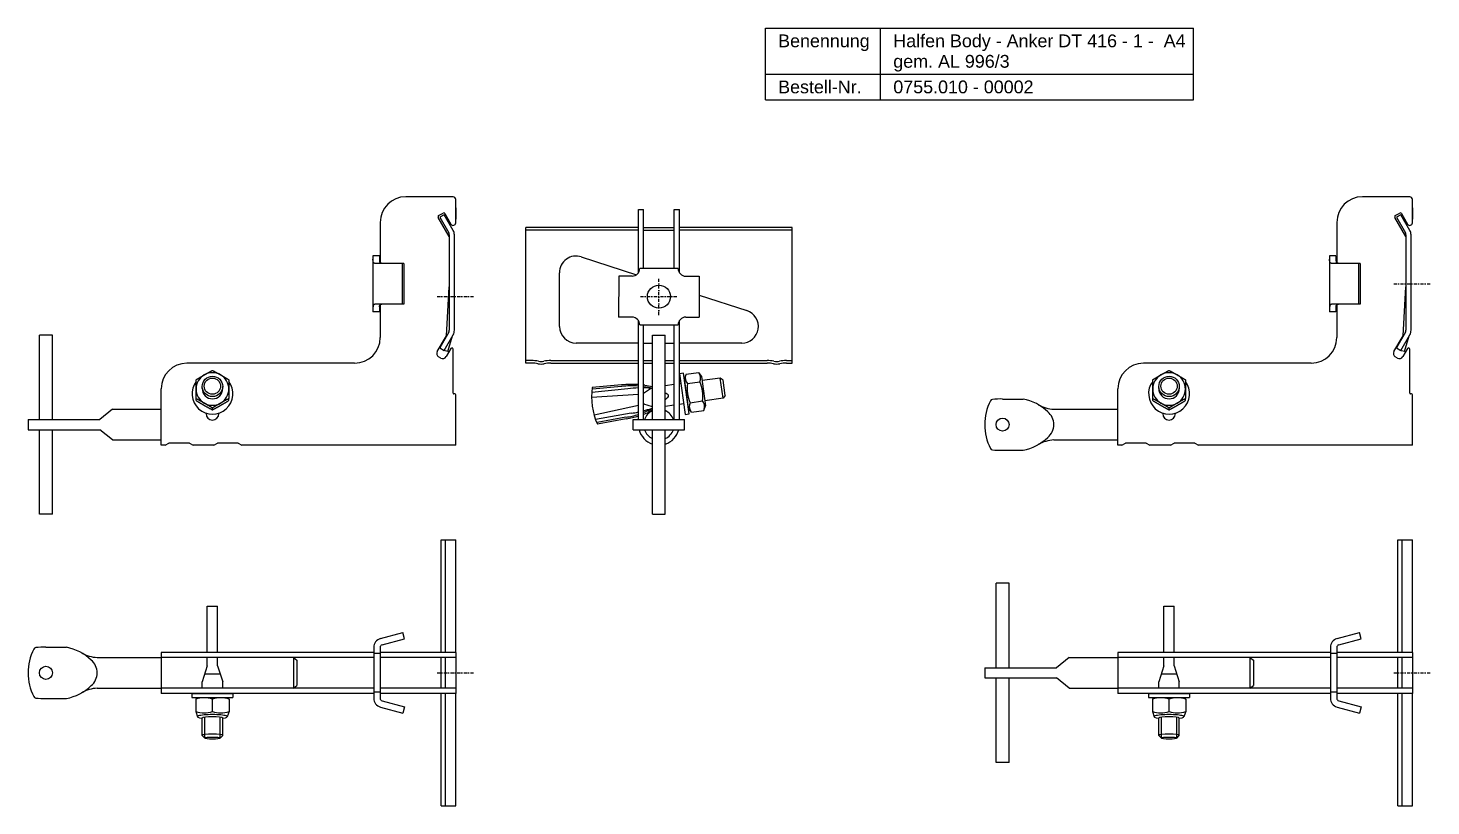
# Model space of a CAD drawing. Header units: millimetres. Extents: x -1351 to -123, y -1210 to 162.
# Drawn here: x -1351 to -803, y -142 to 162 of the extents above; entities that cross this region are included whole.
import ezdxf

# ---------------------------------------------------------------- set-up
doc = ezdxf.new("R2010")
doc.units = ezdxf.units.MM
doc.header["$LTSCALE"] = 10
doc.linetypes.add('STRICHPUNKT2', pattern=[0.5, 0.25, -0.125, 0, -0.125])
doc.layers.add('HALFEN', color=2, linetype='Continuous')
doc.styles.add('ARIAL50', font='ARIAL.TTF', dxfattribs={"height": 5})

msp = doc.modelspace()

# ---------------------------------------------------------------- linework, layer by layer
at = {"layer": 'HALFEN'}
for p, q in [((-1063.05, 161.53), (-895.85, 161.53)), ((-1063.05, 133.53), (-1063.05, 161.53)), ((-1018.09, 133.53), (-1018.09, 161.53)), ((-895.85, 133.53), (-895.85, 161.53)), ((-1063.05, 143.53), (-895.85, 143.53)), ((-1063.05, 133.53), (-895.85, 133.53)), ((-1184.95, 95.6), (-1203.45, 95.6)), ((-1184.95, 95.6), (-1203.45, 95.6)), ((-1183.95, 91.34), (-1183.95, 94.6)), ((-1183.95, 85.42), (-1183.95, 94.6)), ((-811.41, 95.6), (-829.91, 95.6)), ((-811.41, 95.6), (-829.91, 95.6)), ((-810.41, 91.34), (-810.41, 94.6)), ((-810.41, 85.42), (-810.41, 94.6)), ((-1183.95, 91.34), (-1183.95, 86.89)), ((-1112.61, 65.94), (-1112.61, 90.6)), ((-1112.61, 90.6), (-1110.61, 90.6)), ((-1110.61, 67.61), (-1110.61, 90.6)), ((-1098.61, 67.6), (-1098.61, 90.6)), ((-1098.61, 90.6), (-1096.61, 90.6)), ((-1096.61, 65.95), (-1096.61, 90.6)), ((-810.41, 91.34), (-810.41, 86.89)), ((-1213.45, 85.6), (-1213.45, 69.86)), ((-1156.61, 30.6), (-1156.61, 83.59)), ((-1112.61, 83.59), (-1156.61, 83.59)), ((-1112.61, 82.59), (-1156.61, 82.59)), ((-1110.61, 83.59), (-1098.61, 83.59)), ((-1110.61, 82.59), (-1098.61, 82.59)), ((-1052.61, 83.59), (-1096.61, 83.59)), ((-1052.61, 82.59), (-1096.61, 82.59)), ((-1052.61, 30.6), (-1052.61, 83.59)), ((-839.91, 85.6), (-839.91, 69.86)), ((-1216.28, 72.6), (-1216.28, 50.6)), ((-1213.78, 72.6), (-1216.28, 72.6)), ((-1213.78, 72.6), (-1213.78, 70.6)), ((-1134.92, 72.15), (-1113.39, 65.15)), ((-842.73, 72.6), (-842.73, 50.6)), ((-840.23, 72.6), (-842.73, 72.6)), ((-840.23, 72.6), (-840.23, 70.6)), ((-1204.28, 69.6), (-1215.49, 69.6)), ((-1204.93, 69.6), (-1204.93, 53.6)), ((-1204.28, 69.6), (-1204.28, 53.6)), ((-1143.43, 44.96), (-1143.43, 65.96)), ((-1097.1, 67.6), (-1112.1, 67.61)), ((-830.73, 69.6), (-841.95, 69.6)), ((-831.38, 69.6), (-831.38, 53.6)), ((-830.73, 69.6), (-830.73, 53.6)), ((-1120.31, 64.61), (-1120.33, 48.61)), ((-1115.1, 64.61), (-1120.31, 64.61)), ((-1094.1, 64.59), (-1088.89, 64.59)), ((-1088.89, 64.59), (-1088.91, 48.59)), ((-1088.9, 57.19), (-1070.29, 51.15)), ((-1213.78, 50.6), (-1216.28, 50.6)), ((-1204.28, 53.6), (-1215.49, 53.6)), ((-1213.78, 52.6), (-1213.78, 50.6)), ((-1213.45, 53.34), (-1213.45, 40.6)), ((-840.23, 50.6), (-842.73, 50.6)), ((-830.73, 53.6), (-841.95, 53.6)), ((-840.23, 52.6), (-840.23, 50.6)), ((-839.91, 53.34), (-839.91, 40.6)), ((-1115.12, 48.61), (-1120.33, 48.61)), ((-1112.61, 8.6), (-1112.61, 47.26)), ((-1112.12, 45.61), (-1097.12, 45.6)), ((-1110.61, 8.6), (-1110.61, 45.61)), ((-1098.61, 8.6), (-1098.61, 45.6)), ((-1096.61, 8.6), (-1096.61, 47.26)), ((-1094.12, 48.59), (-1088.91, 48.59)), ((-1346.45, 8.6), (-1346.45, 41.6)), ((-1341.45, 41.6), (-1346.45, 41.6)), ((-1341.45, 8.6), (-1341.45, 41.6)), ((-1112.61, 38.46), (-1136.93, 38.46)), ((-1110.61, 38.46), (-1107.11, 38.46)), ((-1107.11, 8.6), (-1107.11, 41.6)), ((-1107.11, 41.6), (-1102.11, 41.6)), ((-1102.11, 8.6), (-1102.11, 41.6)), ((-1102.11, 38.46), (-1098.61, 38.46)), ((-1072.29, 38.46), (-1096.61, 38.46)), ((-1184.95, 18.9), (-1184.95, 36.05)), ((-811.41, 18.9), (-811.41, 36.05)), ((-1223.45, 30.6), (-1288.95, 30.6)), ((-1154.36, 31.6), (-1156.61, 31.6)), ((-1154.36, 30.6), (-1156.61, 30.6)), ((-1146.86, 31.6), (-1112.61, 31.6)), ((-1146.86, 30.6), (-1112.61, 30.6)), ((-1110.61, 31.6), (-1107.11, 31.6)), ((-1110.61, 30.6), (-1107.11, 30.6)), ((-1102.11, 31.6), (-1098.61, 31.6)), ((-1102.11, 30.6), (-1098.61, 30.6)), ((-1096.61, 31.6), (-1062.36, 31.6)), ((-1096.61, 30.6), (-1062.36, 30.6)), ((-1054.86, 31.6), (-1052.61, 31.6)), ((-1054.86, 30.6), (-1052.61, 30.6)), ((-849.91, 30.6), (-915.41, 30.6)), ((-1119.22, 22.17), (-1130.64, 21.09)), ((-1098.61, 22.28), (-1102.11, 21.79)), ((-1095.03, 26.67), (-1096.61, 26.45)), ((-1096.61, 26.45), (-1094.38, 10.6)), ((-1096.08, 22.64), (-1096.61, 22.56)), ((-1092.8, 10.82), (-1095.03, 26.67)), ((-1094.74, 24.64), (-1093.13, 13.16)), ((-1093.98, 26.32), (-1094.72, 24.49)), ((-1093.98, 26.32), (-1089.2, 26.99)), ((-1093.46, 22.6), (-1088.68, 23.27)), ((-1089.2, 26.99), (-1087.99, 25.44)), ((-1087.99, 25.44), (-1086.37, 13.95)), ((-1080.68, 24.8), (-1087.76, 23.81)), ((-1079.56, 16.88), (-1080.68, 24.8)), ((-1079.55, 23.95), (-1080.68, 24.8)), ((-1078.71, 18.01), (-1079.55, 23.95)), ((-1298.95, -1.4), (-1298.95, 20.6)), ((-1282.95, 20.72), (-1282.95, 21.52)), ((-1274.95, 20.72), (-1274.95, 21.52)), ((-1184.25, 18.6), (-1184.65, 18.6)), ((-1183.95, -1.4), (-1183.95, 18.3)), ((-1112.61, 18.41), (-1130.88, 17.24)), ((-1116.77, 20.54), (-1130.8, 19.11)), ((-1119.16, 21.46), (-1130.58, 20.39)), ((-1107.56, 20.81), (-1110.61, 18.82)), ((-1108.58, 20.9), (-1107.56, 20.81)), ((-1079.56, 16.88), (-1086.64, 15.88)), ((-1078.71, 18.01), (-1079.56, 16.88)), ((-970.41, 16.6), (-962.41, 16.6)), ((-925.41, -1.4), (-925.41, 20.6)), ((-909.41, 20.72), (-909.41, 21.52)), ((-901.4, 20.72), (-901.4, 21.52)), ((-810.71, 18.6), (-811.11, 18.6)), ((-810.41, -1.4), (-810.41, 18.3)), ((-1317.95, 12.6), (-1322.95, 8.6)), ((-1317.95, 12.6), (-1298.95, 12.6)), ((-1281.45, 10.9), (-1281.45, 11.07)), ((-1276.45, 10.9), (-1276.45, 11.07)), ((-1112.61, 14.09), (-1129.91, 10.31)), ((-1115.43, 11.03), (-1129.32, 8.54)), ((-1110.61, 15.04), (-1110.54, 14.55)), ((-1110.54, 14.55), (-1110.61, 14.53)), ((-1107.11, 13.49), (-1110.54, 14.55)), ((-1107.46, 12.94), (-1107.11, 13.07)), ((-1098.61, 14.2), (-1102.11, 13.71)), ((-1094.96, 14.72), (-1096.61, 14.48)), ((-1091.89, 11.45), (-1093.11, 13)), ((-1092.41, 15.17), (-1087.63, 15.84)), ((-1091.89, 11.45), (-1087.11, 12.12)), ((-1087.11, 12.12), (-1086.37, 13.95)), ((-950.4, 12.6), (-925.41, 12.6)), ((-907.91, 10.9), (-907.91, 11.07)), ((-902.91, 10.9), (-902.91, 11.07)), ((-1350.95, 8.6), (-1322.95, 8.6)), ((-1350.95, 8.6), (-1350.95, 4.6)), ((-1117.47, 9.48), (-1128.75, 7.37)), ((-1117.36, 8.84), (-1128.64, 6.73)), ((-1114.61, 8.6), (-1094.61, 8.6)), ((-1114.61, 4.6), (-1114.61, 8.6)), ((-1094.61, 4.6), (-1094.61, 8.6)), ((-1094.38, 10.6), (-1092.8, 10.82)), ((-1350.95, 4.6), (-1322.95, 4.6)), ((-1346.45, -28.4), (-1346.45, 4.6)), ((-1341.45, -28.4), (-1341.45, 4.6)), ((-1317.95, 0.6), (-1322.95, 4.6)), ((-1317.95, 0.6), (-1298.95, 0.6)), ((-1114.61, 4.6), (-1094.61, 4.6)), ((-1107.11, -28.4), (-1107.11, 4.6)), ((-1102.11, -28.4), (-1102.11, 4.6)), ((-950.4, 0.6), (-925.41, 0.6)), ((-1297.45, -1.4), (-1298.95, -1.4)), ((-1297.45, -1.4), (-1295.95, -0.6)), ((-1287.95, -0.6), (-1295.95, -0.6)), ((-1287.95, -0.6), (-1286.45, -1.4)), ((-1278.45, -1.4), (-1286.45, -1.4)), ((-1278.45, -1.4), (-1276.95, -0.6)), ((-1268.95, -0.6), (-1276.95, -0.6)), ((-1268.95, -0.6), (-1267.45, -1.4)), ((-1183.95, -1.4), (-1267.45, -1.4)), ((-970.41, -3.4), (-962.41, -3.4)), ((-923.91, -1.4), (-925.41, -1.4)), ((-923.91, -1.4), (-922.41, -0.6)), ((-914.41, -0.6), (-922.41, -0.6)), ((-914.41, -0.6), (-912.91, -1.4)), ((-904.91, -1.4), (-912.91, -1.4)), ((-904.91, -1.4), (-903.41, -0.6)), ((-895.41, -0.6), (-903.41, -0.6)), ((-895.41, -0.6), (-893.91, -1.4)), ((-810.41, -1.4), (-893.91, -1.4)), ((-1341.45, -28.4), (-1346.45, -28.4)), ((-1107.11, -28.4), (-1102.11, -28.4)), ((-1189.68, -82.38), (-1189.68, -38.38)), ((-1189.68, -38.38), (-1183.95, -38.38)), ((-1187.95, -82.38), (-1187.95, -38.38)), ((-1183.95, -82.38), (-1183.95, -38.38)), ((-816.14, -82.38), (-816.14, -38.38)), ((-816.14, -38.38), (-810.41, -38.38)), ((-814.41, -82.38), (-814.41, -38.38)), ((-810.41, -82.38), (-810.41, -38.38)), ((-972.91, -88.38), (-972.91, -55.38)), ((-967.91, -55.38), (-972.91, -55.38)), ((-967.91, -88.38), (-967.91, -55.38)), ((-1280.95, -64.36), (-1276.95, -64.36)), ((-1280.95, -82.38), (-1280.95, -64.36)), ((-1276.95, -82.38), (-1276.95, -64.36)), ((-907.41, -64.36), (-903.41, -64.36)), ((-907.41, -82.38), (-907.41, -64.36)), ((-903.41, -82.38), (-903.41, -64.36)), ((-1213.35, -77.01), (-1204.6, -74.67)), ((-1203.95, -77.08), (-1204.6, -74.67)), ((-839.81, -77.01), (-831.05, -74.67)), ((-830.41, -77.08), (-831.05, -74.67)), ((-1343.95, -80.38), (-1335.95, -80.38)), ((-1215.95, -80.39), (-1215.95, -100.36)), ((-1213.45, -80.39), (-1213.45, -100.36)), ((-1212.71, -79.43), (-1203.95, -77.08)), ((-842.41, -80.39), (-842.41, -100.36)), ((-839.91, -80.39), (-839.91, -100.36)), ((-839.17, -79.43), (-830.41, -77.08)), ((-1323.94, -84.38), (-1298.95, -84.38)), ((-1215.95, -82.38), (-1298.95, -82.38)), ((-1298.95, -82.38), (-1298.95, -98.38)), ((-1215.95, -84.38), (-1298.95, -84.38)), ((-1280.95, -87.61), (-1282.95, -93.86)), ((-1280.95, -87.61), (-1280.95, -84.38)), ((-1276.95, -87.61), (-1276.95, -84.38)), ((-1276.95, -87.61), (-1274.95, -93.86)), ((-1247.35, -84.38), (-1247.35, -96.38)), ((-1247.35, -84.38), (-1245.95, -85.38)), ((-1245.95, -85.38), (-1245.95, -95.38)), ((-1213.45, -82.88), (-1215.95, -82.88)), ((-1183.95, -82.38), (-1213.45, -82.38)), ((-1213.45, -82.38), (-1213.45, -84.38)), ((-1183.95, -84.38), (-1213.45, -84.38)), ((-1213.45, -84.38), (-1213.45, -96.38)), ((-1189.68, -96.38), (-1189.68, -84.38)), ((-1187.95, -96.38), (-1187.95, -84.38)), ((-1183.95, -82.38), (-1183.95, -98.38)), ((-944.41, -84.38), (-949.41, -88.38)), ((-944.41, -84.38), (-925.41, -84.38)), ((-842.41, -82.38), (-925.41, -82.38)), ((-925.41, -82.38), (-925.41, -98.38)), ((-842.41, -84.38), (-925.41, -84.38)), ((-907.41, -87.61), (-909.41, -93.86)), ((-907.41, -87.61), (-907.41, -84.38)), ((-903.41, -87.61), (-903.41, -84.38)), ((-903.41, -87.61), (-901.41, -93.86)), ((-873.81, -84.38), (-873.81, -96.38)), ((-873.81, -84.38), (-872.41, -85.38)), ((-872.41, -85.38), (-872.41, -95.38)), ((-839.91, -82.88), (-842.41, -82.88)), ((-810.41, -82.38), (-839.91, -82.38)), ((-839.91, -82.38), (-839.91, -84.38)), ((-810.41, -84.38), (-839.91, -84.38)), ((-839.91, -84.38), (-839.91, -96.38)), ((-816.14, -96.38), (-816.14, -84.38)), ((-814.41, -96.38), (-814.41, -84.38)), ((-810.41, -82.38), (-810.41, -98.38)), ((-1275.91, -90.86), (-1281.95, -90.86)), ((-977.41, -88.38), (-949.41, -88.38)), ((-977.41, -88.38), (-977.41, -92.38)), ((-977.41, -92.38), (-949.41, -92.38)), ((-972.91, -125.38), (-972.91, -92.38)), ((-967.91, -125.38), (-967.91, -92.38)), ((-944.41, -96.38), (-949.41, -92.38)), ((-902.37, -90.86), (-908.41, -90.86)), ((-1323.94, -96.38), (-1298.95, -96.38)), ((-1215.95, -96.38), (-1298.95, -96.38)), ((-1215.95, -98.38), (-1298.95, -98.38)), ((-1286.95, -98.38), (-1270.95, -98.38)), ((-1286.95, -98.38), (-1286.95, -99.96)), ((-1282.95, -96.38), (-1282.95, -93.86)), ((-1274.95, -96.38), (-1274.95, -93.86)), ((-1270.95, -98.38), (-1270.95, -99.96)), ((-1247.35, -96.38), (-1245.95, -95.38)), ((-1213.45, -97.88), (-1215.95, -97.88)), ((-1183.95, -96.38), (-1213.45, -96.38)), ((-1213.45, -96.38), (-1213.45, -98.38)), ((-1183.95, -98.38), (-1213.45, -98.38)), ((-1189.68, -142.38), (-1189.68, -98.38)), ((-1187.95, -142.38), (-1187.95, -98.38)), ((-1183.95, -142.38), (-1183.95, -98.38)), ((-944.41, -96.38), (-925.41, -96.38)), ((-842.41, -96.38), (-925.41, -96.38)), ((-842.41, -98.38), (-925.41, -98.38)), ((-913.41, -98.38), (-897.41, -98.38)), ((-913.41, -98.38), (-913.41, -99.96)), ((-909.41, -96.38), (-909.41, -93.86)), ((-901.41, -96.38), (-901.41, -93.86)), ((-897.41, -98.38), (-897.41, -99.96)), ((-873.81, -96.38), (-872.41, -95.38)), ((-839.91, -97.88), (-842.41, -97.88)), ((-810.41, -96.38), (-839.91, -96.38)), ((-839.91, -96.38), (-839.91, -98.38)), ((-810.41, -98.38), (-839.91, -98.38)), ((-816.14, -142.38), (-816.14, -98.38)), ((-814.41, -142.38), (-814.41, -98.38)), ((-810.41, -142.38), (-810.41, -98.38)), ((-1343.95, -100.38), (-1335.95, -100.38)), ((-1286.95, -99.96), (-1270.95, -99.96)), ((-1284.75, -99.96), (-1285.45, -100.7)), ((-1285.45, -100.7), (-1285.45, -105.48)), ((-1284.75, -99.96), (-1273.15, -99.96)), ((-1278.95, -105.48), (-1278.95, -100.7)), ((-1273.15, -99.96), (-1272.45, -100.7)), ((-1272.45, -100.7), (-1272.45, -105.48)), ((-1213.35, -103.74), (-1204.6, -106.09)), ((-1212.71, -101.33), (-1203.95, -103.67)), ((-1203.95, -103.67), (-1204.6, -106.09)), ((-913.41, -99.96), (-897.41, -99.96)), ((-911.21, -99.96), (-911.91, -100.7)), ((-911.91, -100.7), (-911.91, -105.48)), ((-911.21, -99.96), (-899.61, -99.96)), ((-905.41, -105.48), (-905.41, -100.7)), ((-899.61, -99.96), (-898.91, -100.7)), ((-898.91, -100.7), (-898.91, -105.48)), ((-839.81, -103.74), (-831.05, -106.09)), ((-839.17, -101.33), (-830.41, -103.67)), ((-830.41, -103.67), (-831.05, -106.09)), ((-1285.45, -105.48), (-1284.75, -107.5)), ((-1282.95, -114.86), (-1282.95, -108.09)), ((-1282.95, -114.86), (-1282.95, -108.09)), ((-1281.95, -115.86), (-1281.95, -107.74)), ((-1281.95, -115.86), (-1281.95, -107.74)), ((-1275.95, -115.86), (-1275.95, -107.75)), ((-1275.95, -115.86), (-1275.95, -107.75)), ((-1274.95, -114.86), (-1274.95, -108.09)), ((-1274.95, -114.86), (-1274.95, -108.09)), ((-1272.45, -105.48), (-1273.15, -107.5)), ((-911.91, -105.48), (-911.21, -107.5)), ((-909.41, -114.86), (-909.41, -108.09)), ((-909.41, -114.86), (-909.41, -108.09)), ((-908.41, -115.86), (-908.41, -107.74)), ((-908.41, -115.86), (-908.41, -107.74)), ((-902.41, -115.86), (-902.41, -107.75)), ((-902.41, -115.86), (-902.41, -107.75)), ((-901.41, -114.86), (-901.41, -108.09)), ((-901.41, -114.86), (-901.41, -108.09)), ((-898.91, -105.48), (-899.61, -107.5)), ((-1281.95, -115.86), (-1282.95, -114.86)), ((-1281.95, -115.86), (-1282.95, -114.86)), ((-1275.95, -115.86), (-1274.95, -114.86)), ((-1275.95, -115.86), (-1274.95, -114.86)), ((-908.41, -115.86), (-909.41, -114.86)), ((-908.41, -115.86), (-909.41, -114.86)), ((-902.41, -115.86), (-901.41, -114.86)), ((-902.41, -115.86), (-901.41, -114.86)), ((-967.91, -125.38), (-972.91, -125.38)), ((-1189.68, -142.38), (-1183.95, -142.38)), ((-816.14, -142.38), (-810.41, -142.38))]:
    msp.add_line(p, q, dxfattribs=at)
at = {"layer": 'HALFEN', "extrusion": (0, 1, 0)}
for p, q in [((-1190.62, 88.23), (-1188.88, 89.23)), ((-1188.47, 88.59), (-1190.21, 87.59)), ((-1184.94, 82.47), (-1188.47, 88.59)), ((-1188.2, 89.05), (-1185.81, 84.92)), ((-817.07, 88.23), (-815.34, 89.23)), ((-814.93, 88.59), (-816.66, 87.59)), ((-811.4, 82.47), (-814.93, 88.59)), ((-814.66, 89.05), (-812.27, 84.92)), ((-1186.47, 80.06), (-1190.8, 87.55)), ((-1190.21, 87.59), (-1186.67, 81.47)), ((-812.93, 80.06), (-817.26, 87.55)), ((-816.66, 87.59), (-813.13, 81.47)), ((-1186.47, 80.72), (-1186.47, 43.46)), ((-1184.47, 43.46), (-1184.47, 80.72)), ((-812.93, 80.72), (-812.93, 43.46)), ((-810.93, 43.46), (-810.93, 80.72)), ((-1187.6, 41.32), (-1186.47, 60.43)), ((-814.06, 41.32), (-812.93, 60.43)), ((-1191.16, 35.15), (-1187.6, 41.32)), ((-1186.67, 42.71), (-1190.21, 36.6)), ((-1188.47, 35.6), (-1184.94, 41.71)), ((-1187.07, 35.1), (-1185.16, 41.33)), ((-817.62, 35.15), (-814.06, 41.32)), ((-813.13, 42.71), (-816.66, 36.6)), ((-814.93, 35.6), (-811.4, 41.71)), ((-813.53, 35.1), (-811.62, 41.33)), ((-1189.75, 32.6), (-1190.62, 33.1)), ((-1190.21, 36.6), (-1188.49, 35.6)), ((-1188.47, 35.6), (-1188.49, 35.6)), ((-1188.13, 35.48), (-1188.47, 35.6)), ((-1187.07, 35.1), (-1188.13, 35.48)), ((-1185.88, 36.3), (-1187.7, 33.15)), ((-816.21, 32.6), (-817.07, 33.1)), ((-816.66, 36.6), (-814.94, 35.6)), ((-814.93, 35.6), (-814.94, 35.6)), ((-814.59, 35.48), (-814.93, 35.6)), ((-813.53, 35.1), (-814.59, 35.48)), ((-812.34, 36.3), (-814.16, 33.15)), ((-1285.35, 16.03), (-1285.35, 16.77)), ((-1272.55, 16.03), (-1272.55, 16.77)), ((-911.81, 16.03), (-911.81, 16.77)), ((-899.01, 16.03), (-899.01, 16.77)), ((-1278.95, 12.36), (-1278.95, 13.1)), ((-905.41, 12.36), (-905.41, 13.1))]:
    msp.add_line(p, q, dxfattribs=at)
at = {"layer": 'HALFEN', "color": 1, "linetype": 'STRICHPUNKT2', "ltscale": 0.5}
for p, q in [((-1104.61, 49.35), (-1104.61, 63.85)), ((-817.66, 61.6), (-803.16, 61.6)), ((-1191.2, 56.6), (-1176.7, 56.6)), ((-1111.86, 56.6), (-1097.36, 56.6)), ((-1191.2, -90.38), (-1176.7, -90.38)), ((-817.66, -90.38), (-803.16, -90.38))]:
    msp.add_line(p, q, dxfattribs=at)
at = {"layer": 'HALFEN'}
for centre, radius in [((-1104.61, 56.6), 4.5), ((-970.41, 6.6), 2.55), ((-1343.95, -90.38), 2.55)]:
    msp.add_circle(centre, radius, dxfattribs=at)
for centre, radius, start, end in [((-1203.45, 85.6), 10, 90, 180), ((-1184.95, 94.6), 1, 0, 90), ((-829.91, 85.6), 10, 90, 180), ((-811.41, 94.6), 1, 0, 90), ((-1190.37, 87.8), 0.5, 120, 210), ((-1188.63, 88.8), 0.5, 30, 120), ((-816.82, 87.8), 0.5, 120, 210), ((-815.09, 88.8), 0.5, 30, 120), ((-1184.95, 85.42), 1, 210, 0), ((-1187.97, 80.72), 3.5, 360, 30), ((-811.41, 85.42), 1, 210, 0), ((-814.43, 80.72), 3.5, 360, 30), ((-1187.97, 80.72), 1.5, 0, 30), ((-814.43, 80.72), 1.5, 0, 30), ((-1136.93, 65.96), 6.5, 72, 180), ((-1115.1, 67.61), 3, 269.9556, 359.9556), ((-1094.1, 67.59), 3, 179.9556, 269.9556), ((-1072.29, 44.96), 6.5, 270, 72), ((-1136.93, 44.96), 6.5, 180, 270), ((-1115.12, 45.61), 3, 359.9556, 89.9556), ((-1094.12, 45.59), 3, 89.9556, 179.9556), ((-1223.45, 40.6), 10, 270, 0), ((-1187.97, 43.46), 1.5, 330, 360), ((-1187.97, 43.46), 3.5, 330, 0), ((-849.91, 40.6), 10, 270, 0), ((-814.43, 43.46), 1.5, 330, 360), ((-814.43, 43.46), 3.5, 330, 0), ((-1189.87, 34.4), 1.5, 150, 240), ((-1189, 33.9), 1.5, 240, 330), ((-1185.45, 36.05), 0.5, 0, 150), ((-816.32, 34.4), 1.5, 150, 240), ((-815.46, 33.9), 1.5, 240, 330), ((-811.91, 36.05), 0.5, 0, 150), ((-1288.95, 20.6), 10, 90, 180), ((-1154.36, 15.6), 16, 80.3664, 90), ((-1154.36, 15.6), 15, 80.3664, 90), ((-1150.61, 37.69), 7.41, 260.3664, 279.6336), ((-1150.61, 37.69), 6.41, 260.3664, 279.6336), ((-1146.86, 15.6), 16, 90, 99.6336), ((-1146.86, 15.6), 15, 90, 99.6336), ((-1062.36, 15.6), 16, 80.3664, 90), ((-1062.36, 15.6), 15, 80.3664, 90), ((-1058.61, 37.69), 7.41, 260.3664, 279.6336), ((-1058.61, 37.69), 6.41, 260.3664, 279.6336), ((-1054.86, 15.6), 16, 90, 99.6336), ((-1054.86, 15.6), 15, 90, 99.6336), ((-915.41, 20.6), 10, 90, 180), ((-1278.95, 18.67), 8, 143.1301, 36.8699), ((-1115.21, -19.99), 42.29, 86.4717, 95.4416), ((-1115.21, -19.99), 42.29, 83.0774, 83.7516), ((-1105.38, 41.98), 20.54, 256.6731, 265.1714), ((-1091.01, 24.84), 3.32, 162.4385, 222.4385), ((-1081.23, 20.53), 12.4, 170.383, 205.617), ((-1091.65, 24.75), 3.32, 333.5615, 33.5615), ((-1099.86, 17.91), 12.4, 350.383, 25.617), ((-905.41, 18.67), 8, 143.1301, 36.8699), ((-1184.65, 18.9), 0.3, 180, 270), ((-1184.25, 18.3), 0.3, 0, 90), ((-1104.08, 17.48), 26.8, 172.244, 203.6435), ((-1115.05, -8.91), 30.65, 85.4346, 97.6558), ((-1110.75, -22.73), 43.69, 92.4413, 97.9226), ((-1115.05, -8.91), 30.65, 74.9869, 81.6714), ((-1110.75, -22.73), 43.69, 87.1517, 89.8178), ((-1115.05, -8.91), 30.65, 63.4458, 65.0283), ((-1121.9, 39.81), 30.65, 310.2085, 312.5542), ((-1101.52, 17.94), 0.594, 357.9353, 73.2654), ((-1101.49, 17.73), 0.594, 302.7346, 18.0647), ((-974.29, 15.45), 1, 95.7195, 153.1067), ((-971.06, -16.77), 33.38, 88.8707, 95.7195), ((-965.87, -1.79), 18.71, 45.6889, 79.3414), ((-811.11, 18.9), 0.3, 180, 270), ((-810.71, 18.3), 0.3, 0, 90), ((-1121.57, 54.29), 43.69, 278.0774, 281.8386), ((-1121.9, 39.81), 30.65, 291.6077, 298.8449), ((-1121.57, 54.29), 43.69, 284.5326, 288.8483), ((-1125.11, 50.41), 42.29, 290.0479, 292.9226), ((-1104.61, 6.6), 6, 114.6243, 160.5288), ((-1098.58, -6.44), 20.54, 114.5508, 119.3269), ((-1104.61, 6.6), 6, 19.4712, 65.3757), ((-1089.44, 13.69), 3.32, 153.5615, 213.5615), ((-1090.08, 13.6), 3.32, 342.4385, 42.4385), ((-956.85, 6.6), 20.55, 153.1067, 206.8933), ((-949.7, 26.15), 13.57, 240.0954, 267.0505), ((-956.83, 6.6), 6.43, 308.925, 51.075), ((-1278.95, 10.9), 2.5, 180, 0), ((-1121.9, 39.81), 30.65, 278.3442, 287.6377), ((-1125.11, 50.41), 42.29, 280.5584, 287.1881), ((-905.41, 10.9), 2.5, 180, 0), ((-1104.61, 6.6), 8, 194.4775, 251.79), ((-1104.61, 6.6), 6, 199.4712, 245.3757), ((-1104.61, 6.6), 6, 199.4712, 245.3757), ((-1104.61, 6.6), 8, 288.21, 345.5225), ((-1104.61, 6.6), 6, 294.6243, 340.5288), ((-1104.61, 6.6), 6, 294.6243, 340.5288), ((-965.87, 14.99), 18.71, 280.6586, 314.3111), ((-949.7, -12.95), 13.57, 92.9495, 119.9046), ((-974.29, -2.24), 1, 206.8933, 264.2805), ((-971.06, 29.98), 33.38, 264.2805, 271.1293), ((-1330.39, -90.38), 20.55, 153.1067, 206.8933), ((-1347.83, -81.53), 1, 95.7195, 153.1067), ((-1344.61, -113.75), 33.38, 88.8707, 95.7195), ((-1339.41, -98.77), 18.71, 45.6889, 79.3414), ((-1212.45, -80.39), 3.5, 105, 180), ((-1212.45, -80.39), 1, 105, 180), ((-838.91, -80.39), 3.5, 105, 180), ((-838.91, -80.39), 1, 105, 180), ((-1323.24, -70.82), 13.57, 240.0954, 267.0505), ((-1330.38, -90.38), 6.43, 308.925, 51.075), ((-1339.41, -81.99), 18.71, 280.6586, 314.3111), ((-1323.24, -109.93), 13.57, 92.9495, 119.9046), ((-1347.83, -99.22), 1, 206.8933, 264.2805), ((-1344.61, -67), 33.38, 264.2805, 271.1293), ((-1282.2, -109.49), 9.37, 69.7054, 110.2946), ((-1275.7, -109.49), 9.37, 69.7054, 110.2946), ((-1212.45, -100.36), 3.5, 180, 255), ((-1212.45, -100.36), 1, 180, 255), ((-908.66, -109.49), 9.37, 69.7054, 110.2946), ((-902.16, -109.49), 9.37, 69.7054, 110.2946), ((-838.91, -100.36), 3.5, 180, 255), ((-838.91, -100.36), 1, 180, 255), ((-1282.2, -96.69), 9.37, 249.7054, 290.2946), ((-1275.7, -96.69), 9.37, 249.7054, 290.2946), ((-908.66, -96.69), 9.37, 249.7054, 290.2946), ((-902.16, -96.69), 9.37, 249.7054, 290.2946)]:
    msp.add_arc(centre, radius, start, end, dxfattribs=at)
for centre, major_axis, ratio, start_param, end_param in [((-1278.95, 20.51), (-6.4, 0), 0.992546, -1.047198, 0), ((-1278.95, 20.51), (6.4, 0), 0.992546, 1.047198, 2.094395), ((-1278.95, 20.51), (6.4, 0), 0.992546, 0, 1.047198), ((-905.41, 20.51), (-6.4, 0), 0.992546, -1.047198, 0), ((-905.41, 20.51), (6.4, 0), 0.992546, 1.047198, 2.094395), ((-905.41, 20.51), (6.4, 0), 0.992546, 0, 1.047198), ((-1278.95, 20.51), (-6.4, 0), 0.992546, 0, 1.047198), ((-1278.95, 20.64), (4, 0), 0.992546, 3.123186, 4.712389), ((-1278.95, 20.64), (-4, 0), 0.992546, 1.570796, 3.16), ((-1278.95, 20.51), (-6.4, 0), 0.992546, 2.094395, 3.141593), ((-905.41, 20.51), (-6.4, 0), 0.992546, 0, 1.047198), ((-905.41, 20.64), (4, 0), 0.992546, 3.123186, 4.712389), ((-905.41, 20.64), (-4, 0), 0.992546, 1.570796, 3.16), ((-905.41, 20.51), (-6.4, 0), 0.992546, 2.094395, 3.141593), ((-1278.95, 20.51), (-6.4, 0), 0.992546, 1.047198, 2.094395), ((-905.41, 20.51), (-6.4, 0), 0.992546, 1.047198, 2.094395), ((-1278.95, -107.5), (-5.8, 0), 0.139173, 2.331809, 7.092969), ((-1278.95, -108.11), (4, 0), 0.139033, 0.050629, 3.096659), ((-905.41, -107.5), (-5.8, 0), 0.139173, 2.331809, 7.092969), ((-905.41, -108.11), (4, 0), 0.139033, 0.050629, 3.096659), ((-1278.95, -114.87), (-4, 0), 0.139173, 3.158116, 6.266662), ((-1278.95, -114.87), (-4, 0), 0.139173, 3.158116, 6.266662), ((-905.41, -114.87), (-4, 0), 0.139173, 3.158116, 6.266662), ((-905.41, -114.87), (-4, 0), 0.139173, 3.158116, 6.266662)]:
    msp.add_ellipse(centre, major_axis=major_axis, ratio=ratio, start_param=start_param, end_param=end_param, dxfattribs=at)
for centre, major_axis, ratio in [((-1278.95, 21.52), (4, 0), 0.992546), ((-1278.95, 21.62), (3.2, 0), 0.992546), ((-905.41, 21.52), (4, 0), 0.992546), ((-905.41, 21.62), (3.2, 0), 0.992546), ((-1278.95, -115.86), (-3, 0), 0.139173), ((-1278.95, -115.86), (-3, 0), 0.139173), ((-905.41, -115.86), (-3, 0), 0.139173), ((-905.41, -115.86), (-3, 0), 0.139173)]:
    msp.add_ellipse(centre, major_axis=major_axis, ratio=ratio, dxfattribs=at)
for points, knots in [([(-1215.49, 69.6), (-1215.6, 69.6), (-1215.69, 69.62), (-1215.86, 69.69), (-1215.94, 69.74), (-1216.06, 69.88), (-1216.11, 69.97), (-1216.19, 70.17), (-1216.21, 70.29), (-1216.25, 70.55), (-1216.26, 70.69), (-1216.27, 70.99), (-1216.28, 71.14), (-1216.28, 71.3)], [12.939429, 12.939429, 12.939429, 12.939429, 13.450896, 13.450896, 13.981749, 13.981749, 14.512603, 14.512603, 15.043457, 15.043457, 15.58114, 15.58114, 16.065881, 16.065881, 16.065881, 16.065881]), ([(-841.95, 69.6), (-842.05, 69.6), (-842.15, 69.62), (-842.32, 69.69), (-842.4, 69.74), (-842.52, 69.88), (-842.57, 69.97), (-842.65, 70.17), (-842.67, 70.29), (-842.71, 70.55), (-842.72, 70.69), (-842.73, 70.99), (-842.73, 71.14), (-842.73, 71.3)], [12.939429, 12.939429, 12.939429, 12.939429, 13.450896, 13.450896, 13.981749, 13.981749, 14.512603, 14.512603, 15.043457, 15.043457, 15.58114, 15.58114, 16.065881, 16.065881, 16.065881, 16.065881]), ([(-1213.76, 70.45), (-1213.76, 70.38), (-1213.75, 70.32), (-1213.71, 70.19), (-1213.69, 70.12), (-1213.61, 70), (-1213.56, 69.94), (-1213.49, 69.88), (-1213.47, 69.87), (-1213.44, 69.86)], [4.1764157, 4.1764157, 4.1764157, 4.1764157, 4.4061223, 4.4061223, 4.6848401, 4.6848401, 4.9635579, 4.9635579, 5.0545355, 5.0545355, 5.0545355, 5.0545355]), ([(-1212.78, 69.6), (-1212.89, 69.6), (-1213, 69.62), (-1213.12, 69.66), (-1213.13, 69.67), (-1213.14, 69.67)], [0, 0, 0, 0, 0.6724021, 0.6724021, 0.712352, 0.712352, 0.712352, 0.712352]), ([(-840.22, 70.45), (-840.22, 70.38), (-840.21, 70.32), (-840.17, 70.19), (-840.14, 70.12), (-840.07, 70), (-840.02, 69.94), (-839.94, 69.88), (-839.92, 69.87), (-839.9, 69.86)], [4.1764157, 4.1764157, 4.1764157, 4.1764157, 4.4061223, 4.4061223, 4.6848401, 4.6848401, 4.9635579, 4.9635579, 5.0545355, 5.0545355, 5.0545355, 5.0545355]), ([(-839.23, 69.6), (-839.35, 69.6), (-839.46, 69.62), (-839.58, 69.66), (-839.59, 69.67), (-839.59, 69.67)], [0, 0, 0, 0, 0.6724021, 0.6724021, 0.712352, 0.712352, 0.712352, 0.712352]), ([(-1215.49, 53.6), (-1215.6, 53.6), (-1215.69, 53.58), (-1215.86, 53.52), (-1215.94, 53.47), (-1216.06, 53.32), (-1216.11, 53.24), (-1216.19, 53.03), (-1216.21, 52.91), (-1216.25, 52.66), (-1216.26, 52.51), (-1216.27, 52.22), (-1216.28, 52.07), (-1216.28, 51.91)], [12.939429, 12.939429, 12.939429, 12.939429, 13.450896, 13.450896, 13.981749, 13.981749, 14.512603, 14.512603, 15.043457, 15.043457, 15.58114, 15.58114, 16.065881, 16.065881, 16.065881, 16.065881]), ([(-1213.76, 52.76), (-1213.76, 52.82), (-1213.75, 52.88), (-1213.71, 53.01), (-1213.69, 53.08), (-1213.61, 53.21), (-1213.56, 53.26), (-1213.49, 53.32), (-1213.47, 53.33), (-1213.44, 53.35)], [4.1764157, 4.1764157, 4.1764157, 4.1764157, 4.4061223, 4.4061223, 4.6848401, 4.6848401, 4.9635579, 4.9635579, 5.0545355, 5.0545355, 5.0545355, 5.0545355]), ([(-1212.78, 53.6), (-1212.89, 53.6), (-1213, 53.58), (-1213.12, 53.54), (-1213.13, 53.54), (-1213.14, 53.53)], [0, 0, 0, 0, 0.6724021, 0.6724021, 0.712352, 0.712352, 0.712352, 0.712352]), ([(-841.95, 53.6), (-842.05, 53.6), (-842.15, 53.58), (-842.32, 53.52), (-842.4, 53.47), (-842.52, 53.32), (-842.57, 53.24), (-842.65, 53.03), (-842.67, 52.91), (-842.71, 52.66), (-842.72, 52.51), (-842.73, 52.22), (-842.73, 52.07), (-842.73, 51.91)], [12.939429, 12.939429, 12.939429, 12.939429, 13.450896, 13.450896, 13.981749, 13.981749, 14.512603, 14.512603, 15.043457, 15.043457, 15.58114, 15.58114, 16.065881, 16.065881, 16.065881, 16.065881]), ([(-840.22, 52.76), (-840.22, 52.82), (-840.21, 52.88), (-840.17, 53.01), (-840.14, 53.08), (-840.07, 53.21), (-840.02, 53.26), (-839.94, 53.32), (-839.92, 53.33), (-839.9, 53.35)], [4.1764157, 4.1764157, 4.1764157, 4.1764157, 4.4061223, 4.4061223, 4.6848401, 4.6848401, 4.9635579, 4.9635579, 5.0545355, 5.0545355, 5.0545355, 5.0545355]), ([(-839.23, 53.6), (-839.35, 53.6), (-839.46, 53.58), (-839.58, 53.54), (-839.59, 53.54), (-839.59, 53.53)], [0, 0, 0, 0, 0.6724021, 0.6724021, 0.712352, 0.712352, 0.712352, 0.712352])]:
    msp.add_open_spline(points, degree=3, knots=knots, dxfattribs=at)
for points in [[(-1213.78, 70.6), (-1213.78, 70.55), (-1213.77, 70.5), (-1213.76, 70.45)], [(-840.23, 70.6), (-840.23, 70.55), (-840.23, 70.5), (-840.22, 70.45)], [(-1213.78, 52.6), (-1213.78, 52.65), (-1213.77, 52.71), (-1213.76, 52.76)], [(-840.23, 52.6), (-840.23, 52.65), (-840.23, 52.71), (-840.22, 52.76)]]:
    msp.add_open_spline(points, degree=3, dxfattribs=at)
at = {"layer": 'HALFEN', "extrusion": (-4.4e-15, -7.2e-15, -1)}
for points in [[(-1213.44, 69.86), (-1213.4, 69.82), (-1213.36, 69.79), (-1213.26, 69.72), (-1213.2, 69.69), (-1213.14, 69.67)], [(-839.9, 69.86), (-839.86, 69.82), (-839.82, 69.79), (-839.72, 69.72), (-839.66, 69.69), (-839.59, 69.67)]]:
    msp.add_open_spline(points, degree=3, knots=[2.958333, 2.958333, 2.958333, 2.958333, 3.2000176, 3.2000176, 3.5438255, 3.5438255, 3.5438255, 3.5438255], dxfattribs=at)
at = {"layer": 'HALFEN', "extrusion": (-4.4e-15, 7.2e-15, -1)}
for points in [[(-1213.44, 53.35), (-1213.4, 53.38), (-1213.36, 53.41), (-1213.26, 53.48), (-1213.2, 53.51), (-1213.14, 53.53)], [(-839.9, 53.35), (-839.86, 53.38), (-839.82, 53.41), (-839.72, 53.48), (-839.66, 53.51), (-839.59, 53.53)]]:
    msp.add_open_spline(points, degree=3, knots=[2.958333, 2.958333, 2.958333, 2.958333, 3.2000176, 3.2000176, 3.5438255, 3.5438255, 3.5438255, 3.5438255], dxfattribs=at)
at = {"layer": 'HALFEN'}
for points, weights in [([(-1282.15, 26.01), (-1280.66, 26.86), (-1278.95, 27.77)], [1, 1.09201433874, 1.10687800441]), ([(-1278.95, 27.77), (-1277.23, 26.86), (-1275.75, 26.01)], [1.10687800441, 1.09201433874, 1]), ([(-908.61, 26.01), (-907.12, 26.86), (-905.41, 27.77)], [1, 1.09201433874, 1.10687800441]), ([(-1285.35, 24.1), (-1283.63, 25.16), (-1282.15, 26.01)], [1.10687800441, 1.09201433874, 1]), ([(-1285.35, 20.51), (-1285.35, 22.21), (-1285.35, 24.1)], [1, 1.09201433874, 1.10687800441]), ([(-1275.75, 26.01), (-1274.26, 25.16), (-1272.55, 24.1)], [1, 1.09201433874, 1.10687800441]), ([(-1272.55, 24.1), (-1272.55, 22.21), (-1272.55, 20.51)], [1.10687800441, 1.09201433874, 1]), ([(-911.81, 24.1), (-910.09, 25.16), (-908.61, 26.01)], [1.10687800441, 1.09201433874, 1]), ([(-911.81, 20.51), (-911.81, 22.21), (-911.81, 24.1)], [1, 1.09201433874, 1.10687800441]), ([(-902.21, 26.01), (-900.72, 25.16), (-899.01, 24.1)], [1, 1.09201433874, 1.10687800441]), ([(-899.01, 24.1), (-899.01, 22.21), (-899.01, 20.51)], [1.10687800441, 1.09201433874, 1]), ([(-1285.35, 16.77), (-1285.35, 18.81), (-1285.35, 20.51)], [1.10687800441, 1.09201433874, 1]), ([(-1282.15, 15.01), (-1283.63, 15.86), (-1285.35, 16.77)], [1, 1.09201433874, 1.10687800441]), ([(-1272.55, 16.77), (-1274.26, 15.86), (-1275.75, 15.01)], [1.10687800441, 1.09201433874, 1]), ([(-1272.55, 20.51), (-1272.55, 18.81), (-1272.55, 16.77)], [1, 1.09201433874, 1.10687800441]), ([(-911.81, 16.77), (-911.81, 18.81), (-911.81, 20.51)], [1.10687800441, 1.09201433874, 1]), ([(-908.61, 15.01), (-910.09, 15.86), (-911.81, 16.77)], [1, 1.09201433874, 1.10687800441]), ([(-899.01, 16.77), (-900.72, 15.86), (-902.21, 15.01)], [1.10687800441, 1.09201433874, 1]), ([(-899.01, 20.51), (-899.01, 18.81), (-899.01, 16.77)], [1, 1.09201433874, 1.10687800441]), ([(-1278.95, 12.36), (-1277.23, 13.28), (-1275.75, 14.13)], [1.10687800441, 1.09201433874, 1]), ([(-1275.75, 14.13), (-1274.26, 14.98), (-1272.55, 16.03)], [1, 1.09201433874, 1.10687800441]), ([(-911.81, 16.03), (-910.09, 14.98), (-908.61, 14.13)], [1.10687800441, 1.09201433874, 1]), ([(-905.41, 13.1), (-907.12, 14.15), (-908.61, 15.01)], [1.10687800441, 1.09201433874, 1]), ([(-905.41, 12.36), (-903.69, 13.28), (-902.21, 14.13)], [1.10687800441, 1.09201433874, 1])]:
    msp.add_rational_spline(points, weights, degree=2, dxfattribs=at)
at = {"layer": 'HALFEN', "extrusion": (-1.369e-13, -2.486e-13, -1)}
for points, weights in [([(-905.41, 27.77), (-903.69, 26.86), (-902.21, 26.01)], [1.10687800441, 1.09201433874, 1]), ([(-1282.15, 14.13), (-1280.66, 13.28), (-1278.95, 12.36)], [1, 1.09201433874, 1.10687800441]), ([(-908.61, 14.13), (-907.12, 13.28), (-905.41, 12.36)], [1, 1.09201433874, 1.10687800441])]:
    msp.add_rational_spline(points, weights, degree=2, dxfattribs=at)
at = {"layer": 'HALFEN', "extrusion": (-1.6e-13, -2.687e-13, -1)}
for points in [[(-1285.35, 16.03), (-1283.63, 14.98), (-1282.15, 14.13)], [(-1278.95, 13.1), (-1280.66, 14.15), (-1282.15, 15.01)]]:
    msp.add_rational_spline(points, [1.10687800441, 1.09201433874, 1], degree=2, dxfattribs=at)
at = {"layer": 'HALFEN', "extrusion": (-1.6e-13, 2.687e-13, -1)}
for points in [[(-1275.75, 15.01), (-1277.23, 14.15), (-1278.95, 13.1)], [(-902.21, 15.01), (-903.69, 14.15), (-905.41, 13.1)], [(-902.21, 14.13), (-900.72, 14.98), (-899.01, 16.03)]]:
    msp.add_rational_spline(points, [1, 1.09201433874, 1.10687800441], degree=2, dxfattribs=at)

# ---------------------------------------------------------------- texts
at = {"layer": 'HALFEN', "style": 'ARIAL50'}
for s, p in [('Benennung', (-1058.05, 154.03)), ('Halfen Body - Anker DT 416 - 1 -  A4', (-1013.09, 154.03)), ('gem. AL 996/3', (-1013.09, 146.03)), ('Bestell-Nr.', (-1058.05, 136.03)), ('0755.010 - 00002', (-1013.09, 136.03))]:
    msp.add_text(s, height=5, dxfattribs=at).set_placement(p)

doc.saveas('drawing.dxf')
